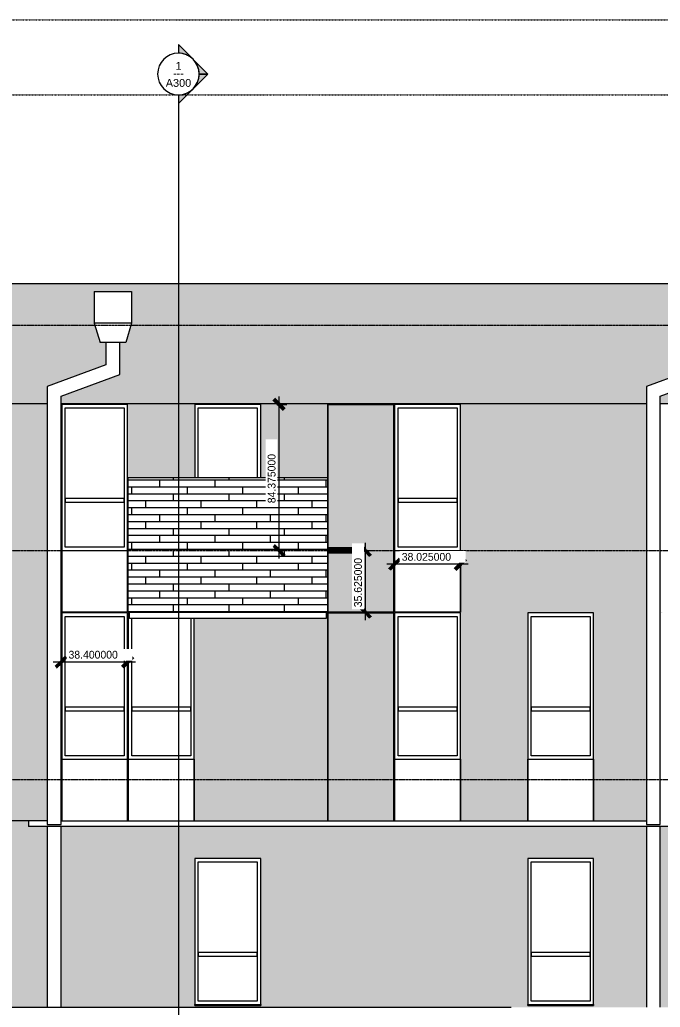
# Model space of a CAD drawing. Header units: inches. Extents: x 1696 to 4229, y -297 to 570.
# Drawn here: x 2575 to 2945, y 0 to 570 of the extents above; entities that cross this region are included whole.
import ezdxf

# ---------------------------------------------------------------- set-up
doc = ezdxf.new("R2010")
doc.units = ezdxf.units.IN
doc.header["$MEASUREMENT"] = 0
doc.linetypes.add('Aligning Line 1_8_', pattern=[0.25, 0.125, -0.125])
doc.linetypes.add('Grid Line 1_2_', pattern=[0.875, 0.5, -0.125, 0.125, -0.125])
for name, color, linetype, lineweight in [('A-ANNO-DIMS', 211, 'Continuous', 9), ('A-ANNO-DIMS-48', 211, 'Continuous', 9), ('A-AREA-1', 10, 'Continuous', 106), ('A-FLOR', 192, 'Continuous', 18), ('A-FLOR-LEVL-1', 51, 'Grid Line 1_2_', 9), ('A-GENM', 5, 'Continuous', 9), ('A-WALL', 113, 'Continuous', 18), ('A-WALL-PATT-1', 111, 'Continuous', 9), ('G-ANNO-SYMB', 111, 'Aligning Line 1_8_', 9), ('G-ANNO-SYMB-1', 111, 'Continuous', 9)]:
    doc.layers.add(name, color=color, linetype=linetype, lineweight=lineweight)
doc.styles.add('Arial', font='arial.ttf', dxfattribs={"height": 4.5})
doc.styles.add('Century Gothic', font='ufonts.com_century-gothic.ttf', dxfattribs={"height": 4.5})
doc.dimstyles.new('inches_-_decimal', dxfattribs={"dimscale": 12, "dimtxt": 4.698757, "dimasz": 0.5, "dimexe": 0.375, "dimexo": 0.25, "dimgap": 0.0625, "dimtad": 1, "dimdec": 6, "dimrnd": 1e-06, "dimzin": 0, "dimdsep": 46, "dimtxsty": 'Century Gothic', "dimblk1": 'OBLIQUE', "dimblk2": 'OBLIQUE', "dimsah": 1, "dimcen": 0.09, "dimdle": 0.375, "dimazin": 0, "dimtfac": 1, "dimtdec": 4, "dimtix": 1, "dimtmove": 0, "dimatfit": 3, "dimfxl": 1, "dimtvp": 1, "dimtfill": 1, "dimtolj": 1, "dimtzin": 0, "dimarcsym": 2})
pattern_1 = [(0, (2640.049, 264.8), (0, 4), []), (90, (2640.049, 264.8), (-8, 8), [4, -28]), (90, (2656.049, 268.8), (-8, 8), [4, -28])]

# ---------------------------------------------------------------- blocks, each defined once
blk = doc.blocks.new('Window - Main - 1-1661129-Section 1')
at = {"layer": 'A-GENM'}
for p, q in [((2714.35, 348.37), (2676.32, 348.37)), ((2676.32, 348.37), (2676.32, 306)), ((2714.35, 306), (2714.35, 348.37)), ((2678.32, 306), (2678.32, 346.37)), ((2678.32, 346.37), (2712.35, 346.37)), ((2712.35, 346.37), (2712.35, 306))]:
    blk.add_line(p, q, dxfattribs=at)
blk = doc.blocks.new('Window - Main - 1-V1-Section 1')
at = {"layer": 'A-GENM'}
for p, q in [((2829.55, 228), (2791.52, 228)), ((2791.52, 228), (2791.52, 143.62)), ((2829.55, 143.62), (2829.55, 228)), ((2793.52, 145.62), (2793.52, 226)), ((2793.52, 226), (2827.55, 226)), ((2827.55, 226), (2827.55, 145.62)), ((2793.52, 173.62), (2793.52, 171.62)), ((2827.55, 173.62), (2793.52, 173.62)), ((2793.52, 171.62), (2827.55, 171.62)), ((2827.55, 171.62), (2827.55, 173.62)), ((2791.52, 143.62), (2791.52, 108)), ((2791.52, 143.62), (2829.55, 143.62)), ((2827.55, 145.62), (2793.52, 145.62)), ((2829.55, 108), (2829.55, 143.62)), ((2791.52, 108), (2829.55, 108))]:
    blk.add_line(p, q, dxfattribs=at)
blk = doc.blocks.new('Walls 67 - Walls 1-1632072-Section 1')
at = {"layer": 'A-WALL'}
for p, q in [((2625.08, 384.13), (2625.08, 371.1)), ((2633.08, 365.5), (2633.08, 384.13)), ((2625.08, 371.1), (2591.15, 358.75)), ((2599.15, 353.15), (2633.08, 365.5)), ((2591.15, 358.75), (2591.15, 106)), ((2599.15, 106), (2599.15, 353.15)), ((2591.15, 106), (2599.15, 106))]:
    blk.add_line(p, q, dxfattribs=at)
blk = doc.blocks.new('Walls 68 - Walls 1-1632116-Section 1')
at = {"layer": 'A-WALL'}
for p, q in [((2970.68, 384.13), (2970.68, 371.1)), ((2978.68, 365.5), (2978.68, 384.13)), ((2970.68, 371.1), (2936.75, 358.75)), ((2944.75, 353.15), (2978.68, 365.5)), ((2936.75, 358.75), (2936.75, 106)), ((2944.75, 106), (2944.75, 353.15)), ((2936.75, 106), (2944.75, 106))]:
    blk.add_line(p, q, dxfattribs=at)
blk = doc.blocks.new('Walls 72 - Walls 6-1634197-Section 1')
at = {"layer": 'A-WALL'}
for p, q in [((2618.32, 413.54), (2639.84, 413.54)), ((2618.32, 413.54), (2618.32, 395.14)), ((2639.84, 413.54), (2639.84, 395.14)), ((2639.84, 395.14), (2618.32, 395.14)), ((2618.32, 395.14), (2621.67, 384.13)), ((2639.84, 395.14), (2636.48, 384.13)), ((2636.48, 384.13), (2621.67, 384.13))]:
    blk.add_line(p, q, dxfattribs=at)
blk = doc.blocks.new('Walls 26 - Walls 1-1635350-Section 1')
at = {"layer": 'A-WALL'}
for p, q in [((2591.15, 104.75), (2591.15, 0.5)), ((2599.15, 0.5), (2599.15, 104.75))]:
    blk.add_line(p, q, dxfattribs=at)
blk = doc.blocks.new('Walls 21 - Walls 1-1635365-Section 1')
at = {"layer": 'A-WALL'}
for p, q in [((2936.75, 104.75), (2936.75, 0.5)), ((2944.75, 0.5), (2944.75, 104.75))]:
    blk.add_line(p, q, dxfattribs=at)
blk = doc.blocks.new('Window - Main - 1-V2-Section 1')
at = {"layer": 'A-GENM'}
for p, q in [((2638.67, 228), (2637.92, 228)), ((2637.92, 228), (2637.92, 143.62)), ((2639.92, 145.62), (2639.92, 224.87)), ((2673.95, 224.87), (2673.95, 145.62)), ((2675.95, 143.62), (2675.95, 224.87)), ((2639.92, 173.62), (2639.92, 171.62)), ((2673.95, 173.62), (2639.92, 173.62)), ((2639.92, 171.62), (2673.95, 171.62)), ((2673.95, 171.62), (2673.95, 173.62)), ((2637.92, 143.62), (2637.92, 108)), ((2637.92, 143.62), (2675.95, 143.62)), ((2673.95, 145.62), (2639.92, 145.62)), ((2675.95, 108), (2675.95, 143.62)), ((2637.92, 108), (2675.95, 108))]:
    blk.add_line(p, q, dxfattribs=at)
blk = doc.blocks.new('Window - Main - hvac panel-1661130-Section 1')
at = {"layer": 'A-GENM'}
h = blk.add_hatch(dxfattribs=at)
h.set_pattern_fill('FP_15', color=256, style=0, pattern_type=2)
h.set_pattern_definition([(0, (2774.087, 172.687), (1, 1), [0.5, -1.5]), (90, (2774.337, 172.437), (-1, 1), [0.5, -1.5])])
h.paths.add_polyline_path([(2791.15, 108), (2791.15, 228), (2753.12, 228), (2753.12, 108)], flags=0)
for p, q in [((2791.15, 228), (2753.12, 228)), ((2753.12, 228), (2753.12, 108)), ((2791.15, 108), (2791.15, 228)), ((2753.12, 108), (2791.15, 108))]:
    blk.add_line(p, q, dxfattribs=at)
blk = doc.blocks.new('Window - Main - first floor-1661131-Section 1')
at = {"layer": 'A-GENM'}
for p, q in [((3021.55, 86.37), (2983.52, 86.37)), ((2983.52, 86.37), (2983.52, 2)), ((3021.55, 2), (3021.55, 86.37)), ((2985.52, 4), (2985.52, 84.37)), ((2985.52, 84.37), (3019.55, 84.37)), ((3019.55, 84.37), (3019.55, 4)), ((2985.52, 32), (2985.52, 30)), ((3019.55, 32), (2985.52, 32)), ((2985.52, 30), (3019.55, 30)), ((3019.55, 30), (3019.55, 32)), ((2983.52, 2), (2983.52, 1.5)), ((2983.52, 2), (3021.55, 2)), ((2983.52, 1.5), (3021.55, 1.5)), ((3019.55, 4), (2985.52, 4)), ((3021.55, 1.5), (3021.55, 2))]:
    blk.add_line(p, q, dxfattribs=at)
blk = doc.blocks.new('Section - Section Head - Filled-22785-Section 1')
at = {"layer": 'G-ANNO-SYMB-1'}
h = blk.add_hatch(color=256, dxfattribs=at)
edge = h.paths.add_edge_path(flags=0)
edge.add_arc((2666.84, 538.95), 12.02, 47.9216, 90)
edge.add_line((2666.84, 550.97), (2666.84, 555.92))
edge.add_line((2666.84, 555.92), (2674.89, 547.87))
h = blk.add_hatch(color=256, dxfattribs=at)
edge = h.paths.add_edge_path(flags=0)
edge.add_line((2675.32, 547.44), (2683.81, 538.95))
edge.add_line((2683.81, 538.95), (2678.84, 538.95))
edge.add_arc((2666.84, 538.95), 12, 360, 405)
h = blk.add_hatch(color=256, dxfattribs=at)
edge = h.paths.add_edge_path(flags=0)
edge.add_arc((2666.84, 538.95), 12, 315, 360)
edge.add_line((2678.84, 538.95), (2683.81, 538.95))
edge.add_line((2683.81, 538.95), (2675.32, 530.47))
h = blk.add_hatch(color=256, dxfattribs=at)
edge = h.paths.add_edge_path(flags=0)
edge.add_line((2674.89, 530.03), (2666.84, 521.98))
edge.add_line((2666.84, 521.98), (2666.84, 526.94))
edge.add_arc((2666.84, 538.95), 12.02, 270, 312.0784)
for p, q in [((2674.89, 547.87), (2666.84, 555.92)), ((2666.84, 555.92), (2666.84, 550.97)), ((2683.81, 538.95), (2675.32, 547.44)), ((2675.32, 530.47), (2683.81, 538.95)), ((2678.84, 538.95), (2683.81, 538.95)), ((2683.81, 538.95), (2678.84, 538.95)), ((2666.84, 521.98), (2674.89, 530.03)), ((2666.84, 526.94), (2666.84, 521.98))]:
    blk.add_line(p, q, dxfattribs=at)
for centre, radius, start, end in [((2666.84, 538.97), 12, 90, 270), ((2666.84, 538.97), 12, 270, 90), ((2666.84, 538.95), 12.02, 47.9216, 90), ((2666.84, 538.95), 12, 360, 45), ((2666.84, 538.95), 12, 315, 360), ((2666.84, 538.95), 12.02, 270, 312.0784)]:
    blk.add_arc(centre, radius, start, end, dxfattribs=at)
blk = doc.blocks.new('DIMBLOCK6-Section 1')
at = {"layer": 'A-ANNO-DIMS-48'}
for p, q in [((2637.55, 225), (2637.55, 195.16)), ((2637.55, 199.66), (2637.55, 225)), ((2642.05, 199.66), (2594.65, 199.66)), ((2599.15, 198.42), (2599.15, 204.16)), ((2599.15, 199.66), (2599.15, 198.42))]:
    blk.add_line(p, q, dxfattribs=at)
at = {"layer": 'A-ANNO-DIMS-48', "lineweight": 50}
for p, q in [((2599.15, 199.66), (2596.15, 196.66)), ((2599.15, 199.66), (2602.15, 202.66)), ((2637.55, 199.66), (2634.55, 196.66)), ((2637.55, 199.66), (2640.55, 202.66))]:
    blk.add_line(p, q, dxfattribs=at)
at = {"layer": 'A-ANNO-DIMS-48', "color": 0, "insert": (2603.47, 206.18), "char_height": 4.5, "width": 35.7106, "attachment_point": 1, "line_spacing_factor": 0.984502, "style": 'Century Gothic', "bg_fill": 3, "box_fill_scale": 1.25, "bg_fill_color": 256, "bg_fill_true_color": 13158600, "bg_fill_transparency": 0}
blk.add_mtext('38.400000', dxfattribs=at)
blk = doc.blocks.new('_Oblique')
at = {"color": 0, "linetype": 'ByBlock', "lineweight": -2}
blk.add_line((-0.5, -0.5), (0.5, 0.5), dxfattribs=at)
blk = doc.blocks.new('DIMBLOCK7-Section 1')
at = {"layer": 'A-ANNO-DIMS-48'}
for p, q in [((2791.52, 254.88), (2791.52, 260.63)), ((2829.55, 254.88), (2829.55, 260.63)), ((2834.05, 256.13), (2787.02, 256.13)), ((2791.52, 256.13), (2791.52, 254.88)), ((2829.55, 256.13), (2829.55, 254.88))]:
    blk.add_line(p, q, dxfattribs=at)
at = {"layer": 'A-ANNO-DIMS-48', "lineweight": 50}
for p, q in [((2791.52, 256.13), (2794.52, 259.13)), ((2829.55, 256.13), (2832.55, 259.13)), ((2791.52, 256.13), (2788.52, 253.13)), ((2829.55, 256.13), (2826.55, 253.13))]:
    blk.add_line(p, q, dxfattribs=at)
at = {"layer": 'A-ANNO-DIMS-48', "color": 0, "insert": (2795.66, 262.64), "char_height": 4.5, "width": 35.7106, "attachment_point": 1, "line_spacing_factor": 0.984502, "style": 'Century Gothic', "bg_fill": 3, "box_fill_scale": 1.25, "bg_fill_color": 256, "bg_fill_true_color": 13158600, "bg_fill_transparency": 0}
blk.add_mtext('38.025000', dxfattribs=at)
blk = doc.blocks.new('DIMBLOCK8-Section 1')
at = {"layer": 'A-ANNO-DIMS-48', "lineweight": 50}
for p, q in [((2724.87, 348.37), (2721.87, 351.37)), ((2724.87, 348.37), (2727.87, 345.37)), ((2724.87, 264), (2721.87, 267)), ((2724.87, 264), (2727.87, 261))]:
    blk.add_line(p, q, dxfattribs=at)
at = {"layer": 'A-ANNO-DIMS-48'}
for p, q in [((2723.63, 348.37), (2729.37, 348.37)), ((2724.87, 348.37), (2723.63, 348.37)), ((2724.87, 259.5), (2724.87, 352.87)), ((2723.63, 264), (2729.37, 264)), ((2724.87, 264), (2723.63, 264))]:
    blk.add_line(p, q, dxfattribs=at)
at = {"layer": 'A-ANNO-DIMS-48', "color": 0, "insert": (2718.35, 291.31), "char_height": 4.5, "width": 35.7106, "attachment_point": 1, "rotation": 90, "line_spacing_factor": 0.984502, "style": 'Century Gothic', "bg_fill": 3, "box_fill_scale": 1.25, "bg_fill_color": 256, "bg_fill_true_color": 13158600, "bg_fill_transparency": 0}
blk.add_mtext('84.375000', dxfattribs=at)
blk = doc.blocks.new('DIMBLOCK9-Section 1')
at = {"layer": 'A-ANNO-DIMS-48'}
for p, q in [((2774.69, 223.87), (2774.69, 268.5)), ((2773.45, 264), (2779.19, 264)), ((2774.69, 264), (2773.45, 264)), ((2773.45, 228.37), (2779.19, 228.37)), ((2774.69, 228.37), (2773.45, 228.37))]:
    blk.add_line(p, q, dxfattribs=at)
at = {"layer": 'A-ANNO-DIMS-48', "lineweight": 50}
for p, q in [((2774.69, 264), (2771.69, 267)), ((2774.69, 264), (2777.69, 261)), ((2774.69, 228.37), (2771.69, 231.37)), ((2774.69, 228.37), (2777.69, 225.37))]:
    blk.add_line(p, q, dxfattribs=at)
at = {"layer": 'A-ANNO-DIMS-48', "color": 0, "insert": (2768.18, 231.31), "char_height": 4.5, "width": 35.7106, "attachment_point": 1, "rotation": 90, "line_spacing_factor": 0.984502, "style": 'Century Gothic', "bg_fill": 3, "box_fill_scale": 1.25, "bg_fill_color": 256, "bg_fill_true_color": 13158600, "bg_fill_transparency": 0}
blk.add_mtext('35.625000', dxfattribs=at)

msp = doc.modelspace()

# ---------------------------------------------------------------- hatches: boundary and pattern name
at = {"layer": 'A-WALL-PATT-1'}
h = msp.add_hatch(dxfattribs=at)
h.set_pattern_fill('FP_7', color=256, style=0, pattern_type=2)
h.set_pattern_definition([(0, (3864.027, 134.554), (-38.4, 8), [0.392, -38.007]), (0, (3868.802, 134.554), (-38.4, 8), [0.392, -38.007]), (0, (3873.027, 134.554), (-38.4, 8), [0.392, -38.007]), (0, (3877.252, 134.554), (-38.4, 8), [0.392, -38.007]), (0, (3881.477, 134.554), (-38.4, 8), [0.392, -38.007]), (0, (3885.702, 134.946), (-38.4, 8), [0.392, -38.007]), (0, (3889.927, 134.946), (-38.4, 8), [0.392, -38.007]), (0, (3894.152, 134.946), (-38.4, 8), [0.392, -38.007]), (0, (3898.927, 134.554), (-38.4, 8), [0.392, -38.007]), (90, (3862.286, 132), (-38.4, 2e-15), [8, 0, 0, 0]), (90, (3864.027, 134.554), (-38.4, 2e-15), [0.392, -7.607]), (90, (3864.42, 134.554), (-38.4, 2e-15), [0.392, -7.607]), (90, (3866.553, 132), (-38.4, 2e-15), [8, 0, 0, 0]), (90, (3868.802, 134.554), (-38.4, 2e-15), [0.392, -7.607]), (90, (3869.195, 134.554), (-38.4, 2e-15), [0.392, -7.607]), (90, (3870.82, 132), (-38.4, 2e-15), [8, 0, 0, 0]), (90, (3873.027, 134.554), (-38.4, 2e-15), [0.392, -7.607]), (90, (3873.42, 134.554), (-38.4, 2e-15), [0.392, -7.607]), (90, (3875.086, 132), (-38.4, 2e-15), [8, 0, 0, 0]), (90, (3877.252, 134.554), (-38.4, 2e-15), [0.392, -7.607]), (90, (3877.645, 134.554), (-38.4, 2e-15), [0.392, -7.607]), (90, (3879.353, 132), (-38.4, 2e-15), [8, 0, 0, 0]), (90, (3881.477, 134.554), (-38.4, 2e-15), [0.392, -7.607]), (90, (3881.87, 134.554), (-38.4, 2e-15), [0.392, -7.607]), (90, (3883.62, 132), (-38.4, 2e-15), [8, 0, 0, 0]), (90, (3885.702, 134.554), (-38.4, 2e-15), [0.392, -7.607]), (90, (3886.095, 134.554), (-38.4, 2e-15), [0.392, -7.607]), (90, (3887.886, 132), (-38.4, 2e-15), [8, 0, 0, 0]), (90, (3889.927, 134.554), (-38.4, 2e-15), [0.392, -7.607]), (90, (3890.32, 134.554), (-38.4, 2e-15), [0.392, -7.607]), (90, (3892.153, 132), (-38.4, 2e-15), [8, 0, 0, 0]), (90, (3894.152, 134.554), (-38.4, 2e-15), [0.392, -7.607]), (90, (3894.545, 134.554), (-38.4, 2e-15), [0.392, -7.607]), (90, (3896.42, 132), (-38.4, 2e-15), [8, 0, 0, 0]), (90, (3898.927, 134.554), (-38.4, 2e-15), [0.392, -7.607]), (90, (3899.32, 134.554), (-38.4, 2e-15), [0.392, -7.607]), (180, (3864.42, 134.946), (-38.4, 8), [0.392, -38.007]), (180, (3869.195, 134.946), (-38.4, 8), [0.392, -38.007]), (180, (3873.42, 134.946), (-38.4, 8), [0.392, -38.007]), (180, (3877.645, 134.946), (-38.4, 8), [0.392, -38.007]), (180, (3881.87, 134.946), (-38.4, 8), [0.392, -38.007]), (180, (3886.095, 134.554), (-38.4, 8), [0.392, -38.007]), (180, (3890.32, 134.554), (-38.4, 8), [0.392, -38.007]), (180, (3894.545, 134.554), (-38.4, 8), [0.392, -38.007]), (180, (3899.32, 134.946), (-38.4, 8), [0.392, -38.007])])
h.paths.add_polyline_path([(3866.7237367, 348.75), (3866.7237367, 418), (2070.7987367, 418), (2070.7987367, 348.75), (2330.7237367, 348.75), (2330.7237367, 358.7544669), (2364.6529033, 371.1036736), (2364.6529033, 384.1337128), (2361.2482371, 384.1337128), (2357.8956282, 395.1426207), (2357.8956282, 413.5374346), (2379.4101785, 413.5374346), (2379.4101785, 395.1426207), (2376.0575696, 384.1337128), (2372.6529033, 384.1337128), (2372.6529033, 365.5020133), (2338.7237367, 353.1528066), (2338.7237367, 348.75), (2591.1487367, 348.75), (2591.1487367, 358.7544669), (2625.0779033, 371.1036736), (2625.0779033, 384.1337128), (2621.6732371, 384.1337128), (2618.3206282, 395.1426207), (2618.3206282, 413.5374346), (2639.8351785, 413.5374346), (2639.8351785, 395.1426207), (2636.4825696, 384.1337128), (2633.0779033, 384.1337128), (2633.0779033, 365.5020133), (2599.1487367, 353.1528066), (2599.1487367, 348.75), (2936.7487367, 348.75), (2936.7487367, 358.7544669), (2970.6779033, 371.1036736), (2970.6779033, 384.1337128), (2967.2732371, 384.1337128), (2963.9206282, 395.1426207), (2963.9206282, 413.5374346), (2985.4351785, 413.5374346), (2985.4351785, 395.1426207), (2982.0825696, 384.1337128), (2978.6779033, 384.1337128), (2978.6779033, 365.5020133), (2944.7487367, 353.1528066), (2944.7487367, 348.75), (3167.1487367, 348.75), (3167.1487367, 358.7544669), (3201.0779033, 371.1036736), (3201.0779033, 384.1337128), (3197.6732371, 384.1337128), (3194.3206282, 395.1426207), (3194.3206282, 413.5374346), (3215.8351785, 413.5374346), (3215.8351785, 395.1426207), (3212.4825696, 384.1337128), (3209.0779033, 384.1337128), (3209.0779033, 365.5020133), (3175.1487367, 353.1528066), (3175.1487367, 348.75), (3435.9487367, 348.75), (3435.9487367, 358.7544669), (3469.8779033, 371.1036736), (3469.8779033, 384.1337128), (3466.4732371, 384.1337128), (3463.1206282, 395.1426207), (3463.1206282, 413.5374346), (3484.6351785, 413.5374346), (3484.6351785, 395.1426207), (3481.2825696, 384.1337128), (3477.8779033, 384.1337128), (3477.8779033, 365.5020133), (3443.9487367, 353.1528066), (3443.9487367, 348.75), (3865.9675351, 348.75)], flags=0)
h = msp.add_hatch(dxfattribs=at)
h.set_pattern_fill('FP_6', color=256, style=0, pattern_type=2)
h.set_pattern_definition([(0, (3868.09, 110.55), (-38.4, 120.375), [0.392, -38.007]), (0, (3868.09, 110.95), (-38.4, 120.375), [0.392, -38.007]), (0, (3868.09, 126.91), (-38.4, 120.375), [0.392, -38.007]), (0, (3868.09, 127.3), (-38.4, 120.375), [0.392, -38.007]), (0, (3868.09, 143.27), (-38.4, 120.375), [0.392, -38.007]), (0, (3868.09, 143.66), (-38.4, 120.375), [0.392, -38.007]), (0, (3868.09, 159.62), (-38.4, 120.375), [0.392, -38.007]), (0, (3868.09, 160.02), (-38.4, 120.375), [0.392, -38.007]), (0, (3868.09, 175.98), (-38.4, 120.375), [0.392, -38.007]), (0, (3868.09, 176.38), (-38.4, 120.375), [0.392, -38.007]), (0, (3868.09, 192.34), (-38.4, 120.375), [0.392, -38.007]), (0, (3868.09, 192.73), (-38.4, 120.375), [0.392, -38.007]), (0, (3868.09, 208.7), (-38.4, 120.375), [0.392, -38.007]), (0, (3868.09, 209.09), (-38.4, 120.375), [0.392, -38.007]), (0, (3868.09, 225.05), (-38.4, 120.375), [0.392, -38.007]), (0, (3868.09, 225.45), (-38.4, 120.375), [0.392, -38.007]), (0, (3885.54, 110.55), (-38.4, 120.375), [0.392, -38.007]), (0, (3885.54, 110.95), (-38.4, 120.375), [0.392, -38.007]), (0, (3885.54, 126.91), (-38.4, 120.375), [0.392, -38.007]), (0, (3885.54, 127.3), (-38.4, 120.375), [0.392, -38.007]), (0, (3885.54, 143.27), (-38.4, 120.375), [0.392, -38.007]), (0, (3885.54, 143.66), (-38.4, 120.375), [0.392, -38.007]), (0, (3885.54, 159.62), (-38.4, 120.375), [0.392, -38.007]), (0, (3885.54, 160.02), (-38.4, 120.375), [0.392, -38.007]), (0, (3885.54, 175.98), (-38.4, 120.375), [0.392, -38.007]), (0, (3885.54, 176.38), (-38.4, 120.375), [0.392, -38.007]), (0, (3885.54, 192.34), (-38.4, 120.375), [0.392, -38.007]), (0, (3885.54, 192.73), (-38.4, 120.375), [0.392, -38.007]), (0, (3885.54, 208.7), (-38.4, 120.375), [0.392, -38.007]), (0, (3885.54, 209.09), (-38.4, 120.375), [0.392, -38.007]), (0, (3885.54, 225.05), (-38.4, 120.375), [0.392, -38.007]), (0, (3885.54, 225.45), (-38.4, 120.375), [0.392, -38.007]), (0, (3902.99, 110.55), (-38.4, 120.375), [0.392, -38.007]), (0, (3902.99, 110.95), (-38.4, 120.375), [0.392, -38.007]), (0, (3902.99, 126.91), (-38.4, 120.375), [0.392, -38.007]), (0, (3902.99, 127.3), (-38.4, 120.375), [0.392, -38.007]), (0, (3902.99, 143.27), (-38.4, 120.375), [0.392, -38.007]), (0, (3902.99, 143.66), (-38.4, 120.375), [0.392, -38.007]), (0, (3902.99, 159.62), (-38.4, 120.375), [0.392, -38.007]), (0, (3902.99, 160.02), (-38.4, 120.375), [0.392, -38.007]), (0, (3902.99, 175.98), (-38.4, 120.375), [0.392, -38.007]), (0, (3902.99, 176.38), (-38.4, 120.375), [0.392, -38.007]), (0, (3902.99, 192.34), (-38.4, 120.375), [0.392, -38.007]), (0, (3902.99, 192.73), (-38.4, 120.375), [0.392, -38.007]), (0, (3902.99, 208.7), (-38.4, 120.375), [0.392, -38.007]), (0, (3902.99, 209.09), (-38.4, 120.375), [0.392, -38.007]), (0, (3902.99, 225.05), (-38.4, 120.375), [0.392, -38.007]), (0, (3902.99, 225.45), (-38.4, 120.375), [0.392, -38.007]), (90, (3866.35, 108), (-38.4, 2e-15), [120, -0.375]), (90, (3866.724, 108), (-38.4, 2e-15), [120, -0.375]), (90, (3868.09, 110.554), (-38.4, 2e-15), [0.392, -119.982]), (90, (3868.09, 126.91), (-38.4, 2e-15), [0.392, -119.982]), (90, (3868.09, 143.268), (-38.4, 2e-15), [0.392, -119.982]), (90, (3868.09, 159.625), (-38.4, 2e-15), [0.392, -119.982]), (90, (3868.09, 175.982), (-38.4, 2e-15), [0.392, -119.982]), (90, (3868.09, 192.34), (-38.4, 2e-15), [0.392, -119.982]), (90, (3868.09, 208.697), (-38.4, 2e-15), [0.392, -119.982]), (90, (3868.09, 225.054), (-38.4, 2e-15), [0.392, -119.982]), (90, (3868.482, 110.554), (-38.4, 2e-15), [0.392, -119.982]), (90, (3868.482, 126.91), (-38.4, 2e-15), [0.392, -119.982]), (90, (3868.482, 143.268), (-38.4, 2e-15), [0.392, -119.982]), (90, (3868.482, 159.625), (-38.4, 2e-15), [0.392, -119.982]), (90, (3868.482, 175.982), (-38.4, 2e-15), [0.392, -119.982]), (90, (3868.482, 192.34), (-38.4, 2e-15), [0.392, -119.982]), (90, (3868.482, 208.697), (-38.4, 2e-15), [0.392, -119.982]), (90, (3868.482, 225.054), (-38.4, 2e-15), [0.392, -119.982]), (90, (3885.54, 110.554), (-38.4, 2e-15), [0.392, -119.982]), (90, (3885.54, 126.91), (-38.4, 2e-15), [0.392, -119.982]), (90, (3885.54, 143.268), (-38.4, 2e-15), [0.392, -119.982]), (90, (3885.54, 159.625), (-38.4, 2e-15), [0.392, -119.982]), (90, (3885.54, 175.982), (-38.4, 2e-15), [0.392, -119.982]), (90, (3885.54, 192.34), (-38.4, 2e-15), [0.392, -119.982]), (90, (3885.54, 208.697), (-38.4, 2e-15), [0.392, -119.982]), (90, (3885.54, 225.054), (-38.4, 2e-15), [0.392, -119.982]), (90, (3885.932, 110.554), (-38.4, 2e-15), [0.392, -119.982]), (90, (3885.932, 126.91), (-38.4, 2e-15), [0.392, -119.982]), (90, (3885.932, 143.268), (-38.4, 2e-15), [0.392, -119.982]), (90, (3885.932, 159.625), (-38.4, 2e-15), [0.392, -119.982]), (90, (3885.932, 175.982), (-38.4, 2e-15), [0.392, -119.982]), (90, (3885.932, 192.34), (-38.4, 2e-15), [0.392, -119.982]), (90, (3885.932, 208.697), (-38.4, 2e-15), [0.392, -119.982]), (90, (3885.932, 225.054), (-38.4, 2e-15), [0.392, -119.982]), (90, (3902.99, 110.554), (-38.4, 2e-15), [0.392, -119.982]), (90, (3902.99, 126.91), (-38.4, 2e-15), [0.392, -119.982]), (90, (3902.99, 143.268), (-38.4, 2e-15), [0.392, -119.982]), (90, (3902.99, 159.625), (-38.4, 2e-15), [0.392, -119.982]), (90, (3902.99, 175.982), (-38.4, 2e-15), [0.392, -119.982]), (90, (3902.99, 192.34), (-38.4, 2e-15), [0.392, -119.982]), (90, (3902.99, 208.697), (-38.4, 2e-15), [0.392, -119.982]), (90, (3902.99, 225.054), (-38.4, 2e-15), [0.392, -119.982]), (90, (3903.382, 110.554), (-38.4, 2e-15), [0.392, -119.982]), (90, (3903.382, 126.91), (-38.4, 2e-15), [0.392, -119.982]), (90, (3903.382, 143.268), (-38.4, 2e-15), [0.392, -119.982]), (90, (3903.382, 159.625), (-38.4, 2e-15), [0.392, -119.982]), (90, (3903.382, 175.982), (-38.4, 2e-15), [0.392, -119.982]), (90, (3903.382, 192.34), (-38.4, 2e-15), [0.392, -119.982]), (90, (3903.382, 208.697), (-38.4, 2e-15), [0.392, -119.982]), (90, (3903.382, 225.054), (-38.4, 2e-15), [0.392, -119.982]), (180, (3904.75, 107.62), (-38.4, 120.375), [38.025, -0.375]), (180, (3904.75, 108), (-38.4, 120.375), [38.025, -0.375])])
h.paths.add_polyline_path([(2176.7487367, 108), (2215.5237367, 108), (2215.5237367, 174), (2253.9237367, 174), (2253.9237367, 228), (2291.9487367, 228), (2291.9487367, 174), (2292.3237367, 174), (2292.3237367, 228), (2330.3487367, 228), (2330.3487367, 108), (2330.7237367, 108), (2330.7237367, 348.75), (2070.7987367, 348.75), (2070.7987367, 108), (2138.7237367, 108), (2138.7237367, 228), (2176.7487367, 228), (2176.7487367, 143.625)], flags=0)
h.paths.add_polyline_path([(2944.7487367, 108), (2945.1237367, 108), (2945.1237367, 228), (2945.8737367, 228.0073964), (2945.8737367, 228.375), (2945.1237367, 228.375), (2945.1237367, 348.375), (2983.1487367, 348.375), (2983.1487367, 306), (2983.5237367, 306), (2983.5237367, 348.375), (3021.5487367, 348.375), (3021.5487367, 306), (3059.9487367, 306), (3059.9487367, 228.375), (3059.1987367, 228.375), (3059.1987367, 228), (3059.9487367, 228), (3059.9487367, 108), (3060.3237367, 108), (3060.3237367, 228), (3098.3487367, 228), (3098.3487367, 108), (3167.1487367, 108), (3167.1487367, 348.75), (2944.7487367, 348.75), (2944.7487367, 109.1605416)], flags=0)
h.paths.add_polyline_path([(3559.5237367, 108), (3559.5237367, 228), (3597.5487367, 228), (3597.5487367, 108), (3751.5237367, 108), (3751.5237367, 228), (3789.5487367, 228), (3789.5487367, 108), (3866.7237367, 108), (3866.7237367, 348.75), (3443.9487367, 348.75), (3443.9487367, 108), (3482.7237367, 108), (3482.7237367, 224.875), (3445.0737367, 224.875), (3445.0737367, 228.375), (3444.3237367, 228.375), (3444.3237367, 306), (3482.7237367, 306), (3482.7237367, 348.375), (3520.7487367, 348.375), (3520.7487367, 306), (3559.1487367, 306), (3559.1487367, 228.375), (3558.3987367, 228.375), (3558.3987367, 224.875), (3520.7487367, 224.875), (3520.7487367, 108), (3556.3737367, 108)], flags=0)
h.paths.add_polyline_path([(3213.9237367, 108), (3213.9237367, 174), (3252.3237367, 174), (3252.3237367, 228), (3290.3487367, 228), (3290.3487367, 174), (3328.7487367, 174), (3328.7487367, 108), (3329.1237367, 108), (3329.1237367, 228), (3367.1487367, 228), (3367.1487367, 108), (3367.5237367, 108), (3367.5237367, 228), (3405.5487367, 228), (3405.5487367, 108), (3435.9487367, 108), (3435.9487367, 348.75), (3175.1487367, 348.75), (3175.1487367, 108), (3175.5237367, 108), (3175.5237367, 228), (3213.5487367, 228), (3213.5487367, 108)], flags=0)
h.paths.add_polyline_path([(2338.7237367, 108), (2369.1237367, 108), (2369.1237367, 228), (2407.1487367, 228), (2407.1487367, 108), (2445.9237367, 108), (2445.9237367, 228), (2560.7487367, 228), (2560.7487367, 108), (2591.1487367, 108), (2591.1487367, 348.75), (2338.7237367, 348.75), (2338.7237367, 181.325899)], flags=0)
h.paths.add_polyline_path([(2936.7487367, 108), (2936.7487367, 348.75), (2599.1487367, 348.75), (2599.1487367, 108), (2599.5237367, 108), (2599.5237367, 228), (2637.5487367, 228), (2637.5487367, 108), (2637.9237367, 108), (2637.9237367, 228), (2638.6737367, 228), (2638.6737367, 228.375), (2637.9237367, 228.375), (2637.9237367, 306), (2676.3237367, 306), (2676.3237367, 348.375), (2714.3487367, 348.375), (2714.3487367, 306), (2752.7487367, 306), (2752.7487367, 228.375), (2751.9987367, 228.375), (2751.9987367, 224.875), (2675.9487367, 224.875), (2675.9487367, 108), (2753.1237367, 108), (2753.1237367, 228), (2791.1487367, 228), (2791.1487367, 108), (2791.5237367, 108), (2791.5237367, 228), (2829.5487367, 228), (2829.5487367, 108), (2868.3237367, 108), (2868.3237367, 228), (2906.3487367, 228), (2906.3487367, 108)], flags=0)
h.paths.add_polyline_path([(3021.9237367, 108), (3021.9237367, 224.875), (2983.1487367, 224.875), (2983.1487367, 108), (2986.2987367, 108)], flags=0)
h.paths.add_polyline_path([(3597.5487367, 228.375), (3559.5237367, 228.375), (3559.5237367, 348.375), (3597.5487367, 348.375), (3597.5487367, 264)], flags=0)
h.paths.add_polyline_path([(3367.1487367, 228.375), (3329.1237367, 228.375), (3329.1237367, 348.375), (3367.1487367, 348.375), (3367.1487367, 263.625)], flags=0)
h.paths.add_polyline_path([(3213.5487367, 228.375), (3175.5237367, 228.375), (3175.5237367, 348.375), (3213.5487367, 348.375), (3213.5487367, 263.625)], flags=0)
h.paths.add_polyline_path([(2407.1487367, 228.375), (2369.1237367, 228.375), (2369.1237367, 348.375), (2407.1487367, 348.375), (2407.1487367, 264)], flags=0)
h.paths.add_polyline_path([(2174.7487367, 228.375), (2138.7237367, 228.375), (2138.7237367, 348.375), (2176.7487367, 348.375), (2176.7487367, 228.375)], flags=0)
h.paths.add_polyline_path([(3251.9487367, 228.375), (3213.9237367, 228.375), (3213.9237367, 348.375), (3251.9487367, 348.375), (3251.9487367, 264)], flags=0)
h.paths.add_polyline_path([(3403.5487367, 228.375), (3367.5237367, 228.375), (3367.5237367, 348.375), (3405.5487367, 348.375), (3405.5487367, 228.375)], flags=0)
h.paths.add_polyline_path([(3136.7487367, 228.375), (3098.7237367, 228.375), (3098.7237367, 348.375), (3136.7487367, 348.375), (3136.7487367, 264)], flags=0)
h.paths.add_polyline_path([(3751.1487367, 228.375), (3713.1237367, 228.375), (3713.1237367, 348.375), (3751.1487367, 348.375), (3751.1487367, 263.625)], flags=0)
h.paths.add_polyline_path([(2637.5487367, 228.375), (2599.5237367, 228.375), (2599.5237367, 348.375), (2637.5487367, 348.375), (2637.5487367, 264)], flags=0)
h.paths.add_polyline_path([(3787.5487367, 228.375), (3751.5237367, 228.375), (3751.5237367, 348.375), (3789.5487367, 348.375), (3789.5487367, 228.375)], flags=0)
h.paths.add_polyline_path([(2291.9487367, 228.375), (2253.9237367, 228.375), (2253.9237367, 348.375), (2291.9487367, 348.375), (2291.9487367, 264)], flags=0)
h.paths.add_polyline_path([(2829.5487367, 228.375), (2791.5237367, 228.375), (2791.5237367, 348.375), (2829.5487367, 348.375), (2829.5487367, 264)], flags=0)
h.paths.add_polyline_path([(2753.1237367, 228.375), (2753.1237367, 348.375), (2791.1487367, 348.375), (2791.1487367, 228.375)], flags=0)
h = msp.add_hatch(dxfattribs=at)
h.set_pattern_fill('FP_8', color=256, style=0, pattern_type=2)
h.set_pattern_definition(pattern_1)
h.paths.add_polyline_path([(2642.1737367, 228.375), (2642.1737367, 306), (2637.9237367, 306), (2637.9237367, 228.375)], flags=0)
h = msp.add_hatch(dxfattribs=at)
h.set_pattern_fill('FP_8', color=256, style=0, pattern_type=2)
h.set_pattern_definition(pattern_1)
h.paths.add_polyline_path([(2642.1737367, 228.375), (2748.4987367, 228.375), (2748.4987367, 306), (2642.1737367, 306), (2642.1737367, 300.8738944)], flags=0)
h = msp.add_hatch(dxfattribs=at)
h.set_pattern_fill('FP_8', color=256, style=0, pattern_type=2)
h.set_pattern_definition(pattern_1)
h.paths.add_polyline_path([(2752.7487367, 228.375), (2752.7487367, 306), (2748.4987367, 306), (2748.4987367, 228.375)], flags=0)
h = msp.add_hatch(dxfattribs=at)
h.set_pattern_fill('FP_5', color=256, style=0, pattern_type=2)
h.set_pattern_definition([(0, (3826.411, 0.8), (0, 4), []), (90, (3826.411, 0.8), (-8, 8), [4, -28]), (90, (3842.411, 4.8), (-8, 8), [4, -28])])
h.paths.add_polyline_path([(3746.7237367, 0), (3822.0987367, 0), (3822.0987367, 104.75), (3443.9487367, 104.75), (3443.9487367, 0.5), (3746.7237367, 0.5), (3746.7237367, 0.1348269)], flags=0)
h.paths.add_polyline_path([(2482.9309232, 0), (2522.7237367, 0), (2522.7237367, 0.5), (2591.1487367, 0.5), (2591.1487367, 104.75), (2580.3487367, 104.75), (2580.3487367, 108), (2441.7237367, 108), (2441.7237367, 104.75), (2338.7237367, 104.75), (2338.7237367, 0.5), (2450.7237367, 0.5), (2450.7237367, 0), (2463.9852162, 0)], flags=0)
h.paths.add_polyline_path([(2258.7237367, 0.5), (2330.7237367, 0.5), (2330.7237367, 104.75), (2097.8237367, 104.75), (2097.8237367, 0.5), (2198.7453181, 0.5)], flags=0)
h.paths.add_polyline_path([(2956.5735985, 0.5), (3167.1487367, 0.5), (3167.1487367, 104.75), (2944.7487367, 104.75), (2944.7487367, 0.5)], flags=0)
h.paths.add_polyline_path([(2936.7487367, 0.5), (2936.7487367, 104.75), (2599.1487367, 104.75), (2599.1487367, 0.5), (2858.7237367, 0.5)], flags=0)
h.paths.add_polyline_path([(3435.9487367, 0.5), (3435.9487367, 104.75), (3175.1487367, 104.75), (3175.1487367, 0.5), (3411.2705668, 0.5)], flags=0)
h.paths.add_polyline_path([(3713.1237367, 1.5), (3713.1237367, 86.375), (3751.1487367, 86.375), (3751.1487367, 1.5), (3714.401879, 1.5)], flags=0)
h.paths.add_polyline_path([(3060.3237367, 1.5), (3060.3237367, 86.375), (3098.3487367, 86.375), (3098.3487367, 1.5)], flags=0)
h.paths.add_polyline_path([(3487.0533949, 1.5), (3482.7237367, 1.5), (3482.7237367, 86.375), (3520.7487367, 86.375), (3520.7487367, 1.5)], flags=0)
h.paths.add_polyline_path([(3559.1487367, 1.5), (3521.1237367, 1.5), (3521.1237367, 86.375), (3559.1487367, 86.375), (3559.1487367, 2)], flags=0)
h.paths.add_polyline_path([(3213.5487367, 1.5), (3175.5237367, 1.5), (3175.5237367, 86.375), (3213.5487367, 86.375), (3213.5487367, 2)], flags=0)
h.paths.add_polyline_path([(2983.5237367, 1.5), (2983.5237367, 86.375), (3021.5487367, 86.375), (3021.5487367, 1.5)], flags=0)
h.paths.add_polyline_path([(2868.3237367, 1.5), (2868.3237367, 86.375), (2906.3487367, 86.375), (2906.3487367, 1.5)], flags=0)
h.paths.add_polyline_path([(3252.3237367, 1.5), (3252.3237367, 86.375), (3290.3487367, 86.375), (3290.3487367, 1.5), (3259.7049107, 1.5)], flags=0)
h.paths.add_polyline_path([(2292.3237367, 1.5), (2292.3237367, 86.375), (2330.3487367, 86.375), (2330.3487367, 1.5)], flags=0)
h.paths.add_polyline_path([(2714.3487367, 1.5), (2676.3237367, 1.5), (2676.3237367, 86.375), (2714.3487367, 86.375), (2714.3487367, 2)], flags=0)
h.paths.add_polyline_path([(3367.5237367, 1.5), (3367.5237367, 86.375), (3405.5487367, 86.375), (3405.5487367, 1.5)], flags=0)
h.paths.add_polyline_path([(2496.0490002, 10.2783885), (2496.1391282, 10.1303108), (2496.1508974, 10.1018973), (2496.1611287, 9.9758172), (2496.1391282, 9.8696892), (2496.0694026, 9.7482004), (2496.0574545, 9.7578521), (2496.1115666, 10.0101905), (2496.0520791, 10.2651904)], flags=0)
h.paths.add_polyline_path([(2492.4037767, 9.6062992), (2491.0462022, 9.6197142), (2491.0462022, 10.3937008), (2495.7873006, 10.3802858), (2495.7706243, 10.3936991), (2495.9280085, 10.3572971), (2496.0324477, 10.2910897), (2496.0486639, 10.2517996), (2496.106143, 9.9699106), (2496.017741, 9.6976255), (2495.9280085, 9.6427029), (2495.8258395, 9.6135701), (2495.6687144, 9.6140757), (2495.5970572, 9.6191118), (2494.7719901, 9.6062992)], flags=0)

# ---------------------------------------------------------------- linework, layer by layer
at = {"layer": 'A-AREA-1'}
msp.add_line((2771.5862367, 264), (2752.7487367, 264), dxfattribs=at)
at = {"layer": 'A-FLOR'}
for p, q in [((2638.6737367, 224.875), (2638.6737367, 228.375)), ((2751.9987367, 228.375), (2751.9987367, 224.875)), ((2751.9987367, 224.875), (2638.6737367, 224.875)), ((2580.3487367, 108), (2580.3487367, 104.75)), ((3863.9737367, 104.75), (2580.3487367, 104.75)), ((2522.7237367, 0.5), (2858.7237367, 0.5))]:
    msp.add_line(p, q, dxfattribs=at)
at = {"layer": 'A-FLOR-LEVL-1'}
for p, q in [((1695.690837, 394), (4217.4412506, 394)), ((1695.690837, 264), (4217.4412506, 264)), ((1695.690837, 132), (4217.4412506, 132))]:
    msp.add_line(p, q, dxfattribs=at)
at = {"layer": 'A-WALL'}
for p, q in [((3866.7237367, 418), (2061.9237367, 418)), ((2591.1487367, 348.75), (2338.7237367, 348.75)), ((2936.7487367, 348.75), (2599.1487367, 348.75)), ((2753.1237367, 228.375), (2753.1237367, 348.375)), ((2753.1237367, 348.375), (2791.1487367, 348.375)), ((2791.1487367, 348.375), (2791.1487367, 228.375)), ((3167.1487367, 348.75), (2944.7487367, 348.75)), ((2637.9237367, 228.375), (2637.9237367, 306)), ((2752.7487367, 306), (2637.9237367, 306)), ((2752.7487367, 306), (2752.7487367, 228.375)), ((2599.5237367, 228.375), (2599.5237367, 264)), ((2637.5487367, 264), (2637.5487367, 228.375)), ((2791.5237367, 228.375), (2791.5237367, 264)), ((2829.5487367, 264), (2829.5487367, 228.375)), ((2637.5487367, 228.375), (2599.5237367, 228.375)), ((2637.9237367, 228.375), (2752.7487367, 228.375)), ((2791.1487367, 228.375), (2753.1237367, 228.375)), ((2753.1237367, 108), (2753.1237367, 228)), ((2753.1237367, 228), (2791.1487367, 228)), ((2791.1487367, 228), (2791.1487367, 108)), ((2829.5487367, 228.375), (2791.5237367, 228.375)), ((2599.5237367, 108), (2599.5237367, 143.625)), ((2637.5487367, 143.625), (2637.5487367, 108)), ((2637.9237367, 108), (2637.9237367, 143.625)), ((2675.9487367, 143.625), (2675.9487367, 108)), ((2791.5237367, 108), (2791.5237367, 143.625)), ((2829.5487367, 143.625), (2829.5487367, 108)), ((2868.3237367, 108), (2868.3237367, 143.625)), ((2906.3487367, 143.625), (2906.3487367, 108)), ((2591.1487367, 108), (2407.1487367, 108)), ((2599.1487367, 108), (2599.5237367, 108)), ((2637.5487367, 108), (2637.9237367, 108)), ((2675.9487367, 108), (2753.1237367, 108)), ((2791.1487367, 108), (2791.5237367, 108)), ((2829.5487367, 108), (2868.3237367, 108)), ((2906.3487367, 108), (2936.7487367, 108)), ((2676.3237367, 1.5), (2676.3237367, 2)), ((2714.3487367, 1.5), (2676.3237367, 1.5)), ((2714.3487367, 2), (2714.3487367, 1.5)), ((2868.3237367, 1.5), (2868.3237367, 2)), ((2906.3487367, 1.5), (2868.3237367, 1.5)), ((2906.3487367, 2), (2906.3487367, 1.5))]:
    msp.add_line(p, q, dxfattribs=at)
at = {"layer": 'G-ANNO-SYMB'}
for p, q in [((1744.0483498, 570.2863044), (4169.0988473, 570.2863044)), ((1813.5228772, 526.9530956), (4169.0988473, 526.9530956))]:
    msp.add_line(p, q, dxfattribs=at)
at = {"layer": 'G-ANNO-SYMB-1'}
msp.add_line((2666.8385279, 526.9530956), (2666.8385279, -226.355813), dxfattribs=at)

# ---------------------------------------------------------------- block references
at = {"layer": 'A-GENM'}
for name, p in [('Window - Main - 1-V1-Section 1', (-192, 120.375)), ('Window - Main - 1-1661129-Section 1', (0, 0)), ('Window - Main - hvac panel-1661130-Section 1', (0, 120.375)), ('Window - Main - 1-V1-Section 1', (0, 120.375)), ('Window - Main - 1-V1-Section 1', (-192, 0)), ('Window - Main - 1-V2-Section 1', (0, 0)), ('Window - Main - hvac panel-1661130-Section 1', (0, 0)), ('Window - Main - 1-V1-Section 1', (0, 0)), ('Window - Main - 1-V1-Section 1', (76.8, 0)), ('Window - Main - first floor-1661131-Section 1', (-307.2, 0)), ('Window - Main - first floor-1661131-Section 1', (-115.2, 0))]:
    msp.add_blockref(name, p, dxfattribs=at)
at = {"layer": 'A-WALL'}
for name in ['Walls 72 - Walls 6-1634197-Section 1', 'Walls 67 - Walls 1-1632072-Section 1', 'Walls 68 - Walls 1-1632116-Section 1', 'Walls 26 - Walls 1-1635350-Section 1', 'Walls 21 - Walls 1-1635365-Section 1']:
    msp.add_blockref(name, (0, 0), dxfattribs=at)
at = {"layer": 'G-ANNO-SYMB-1'}
msp.add_blockref('Section - Section Head - Filled-22785-Section 1', (0, 0), dxfattribs=at)

# ---------------------------------------------------------------- texts
at = {"layer": 'G-ANNO-SYMB-1', "char_height": 4.5, "attachment_point": 1}
for s, insert, width, style in [('1', (2665.1780397, 545.9074139), 4.242, 'Arial'), ('A300', (2659.5559924, 536.0892918), 17.877, 'Arial'), ('---', (2663.8523841, 541.6540674), 7.7265, 'Century Gothic')]:
    msp.add_mtext(s, dxfattribs=dict(at, insert=insert, width=width, style=style))

# ---------------------------------------------------------------- next in the draw order: dimensions: what is measured, and where the dimension line sits
at = {"layer": 'A-ANNO-DIMS'}
for base, p1, p2, override, picture, middle in [((2724.8728408, 348.375), (2720.6302001, 264), (2720.6302001, 348.375), {"dimpost": '<>', "dimfxl": 84.375}, 'DIMBLOCK8-Section 1', (2721.7596525, 306.1875)), ((2774.6934578, 264), (2770.4508172, 228.375), (2770.4508172, 264), {"dimpost": '<>', "dimfxl": 35.625}, 'DIMBLOCK9-Section 1', (2771.5802695, 246.1875))]:
    dim = msp.add_linear_dim(base=base, p1=p1, p2=p2, angle=90, dimstyle='inches_-_decimal', override=override, dxfattribs=at)
    dim.commit()
    dim.dimension.update_dxf_attribs({"geometry": picture, "text_midpoint": middle})
for base, p1, p2, override, picture, middle in [((2791.5237367, 256.1265968), (2829.5487367, 251.8839561), (2791.5237367, 251.8839561), {"dimpost": '<>', "dimfxl": 38.025}, 'DIMBLOCK7-Section 1', (2810.5362367, 259.2397851)), ((2599.1487367, 199.6596639), (2637.5487367, 228), (2599.1487367, 195.4170233), {"dimpost": '<>', "dimfxl": 50.360802}, 'DIMBLOCK6-Section 1', (2618.3487367, 202.7728523))]:
    dim = msp.add_linear_dim(base=base, p1=p1, p2=p2, dimstyle='inches_-_decimal', override=override, dxfattribs=at)
    dim.commit()
    dim.dimension.update_dxf_attribs({"geometry": picture, "text_midpoint": middle})

doc.saveas('drawing.dxf')
